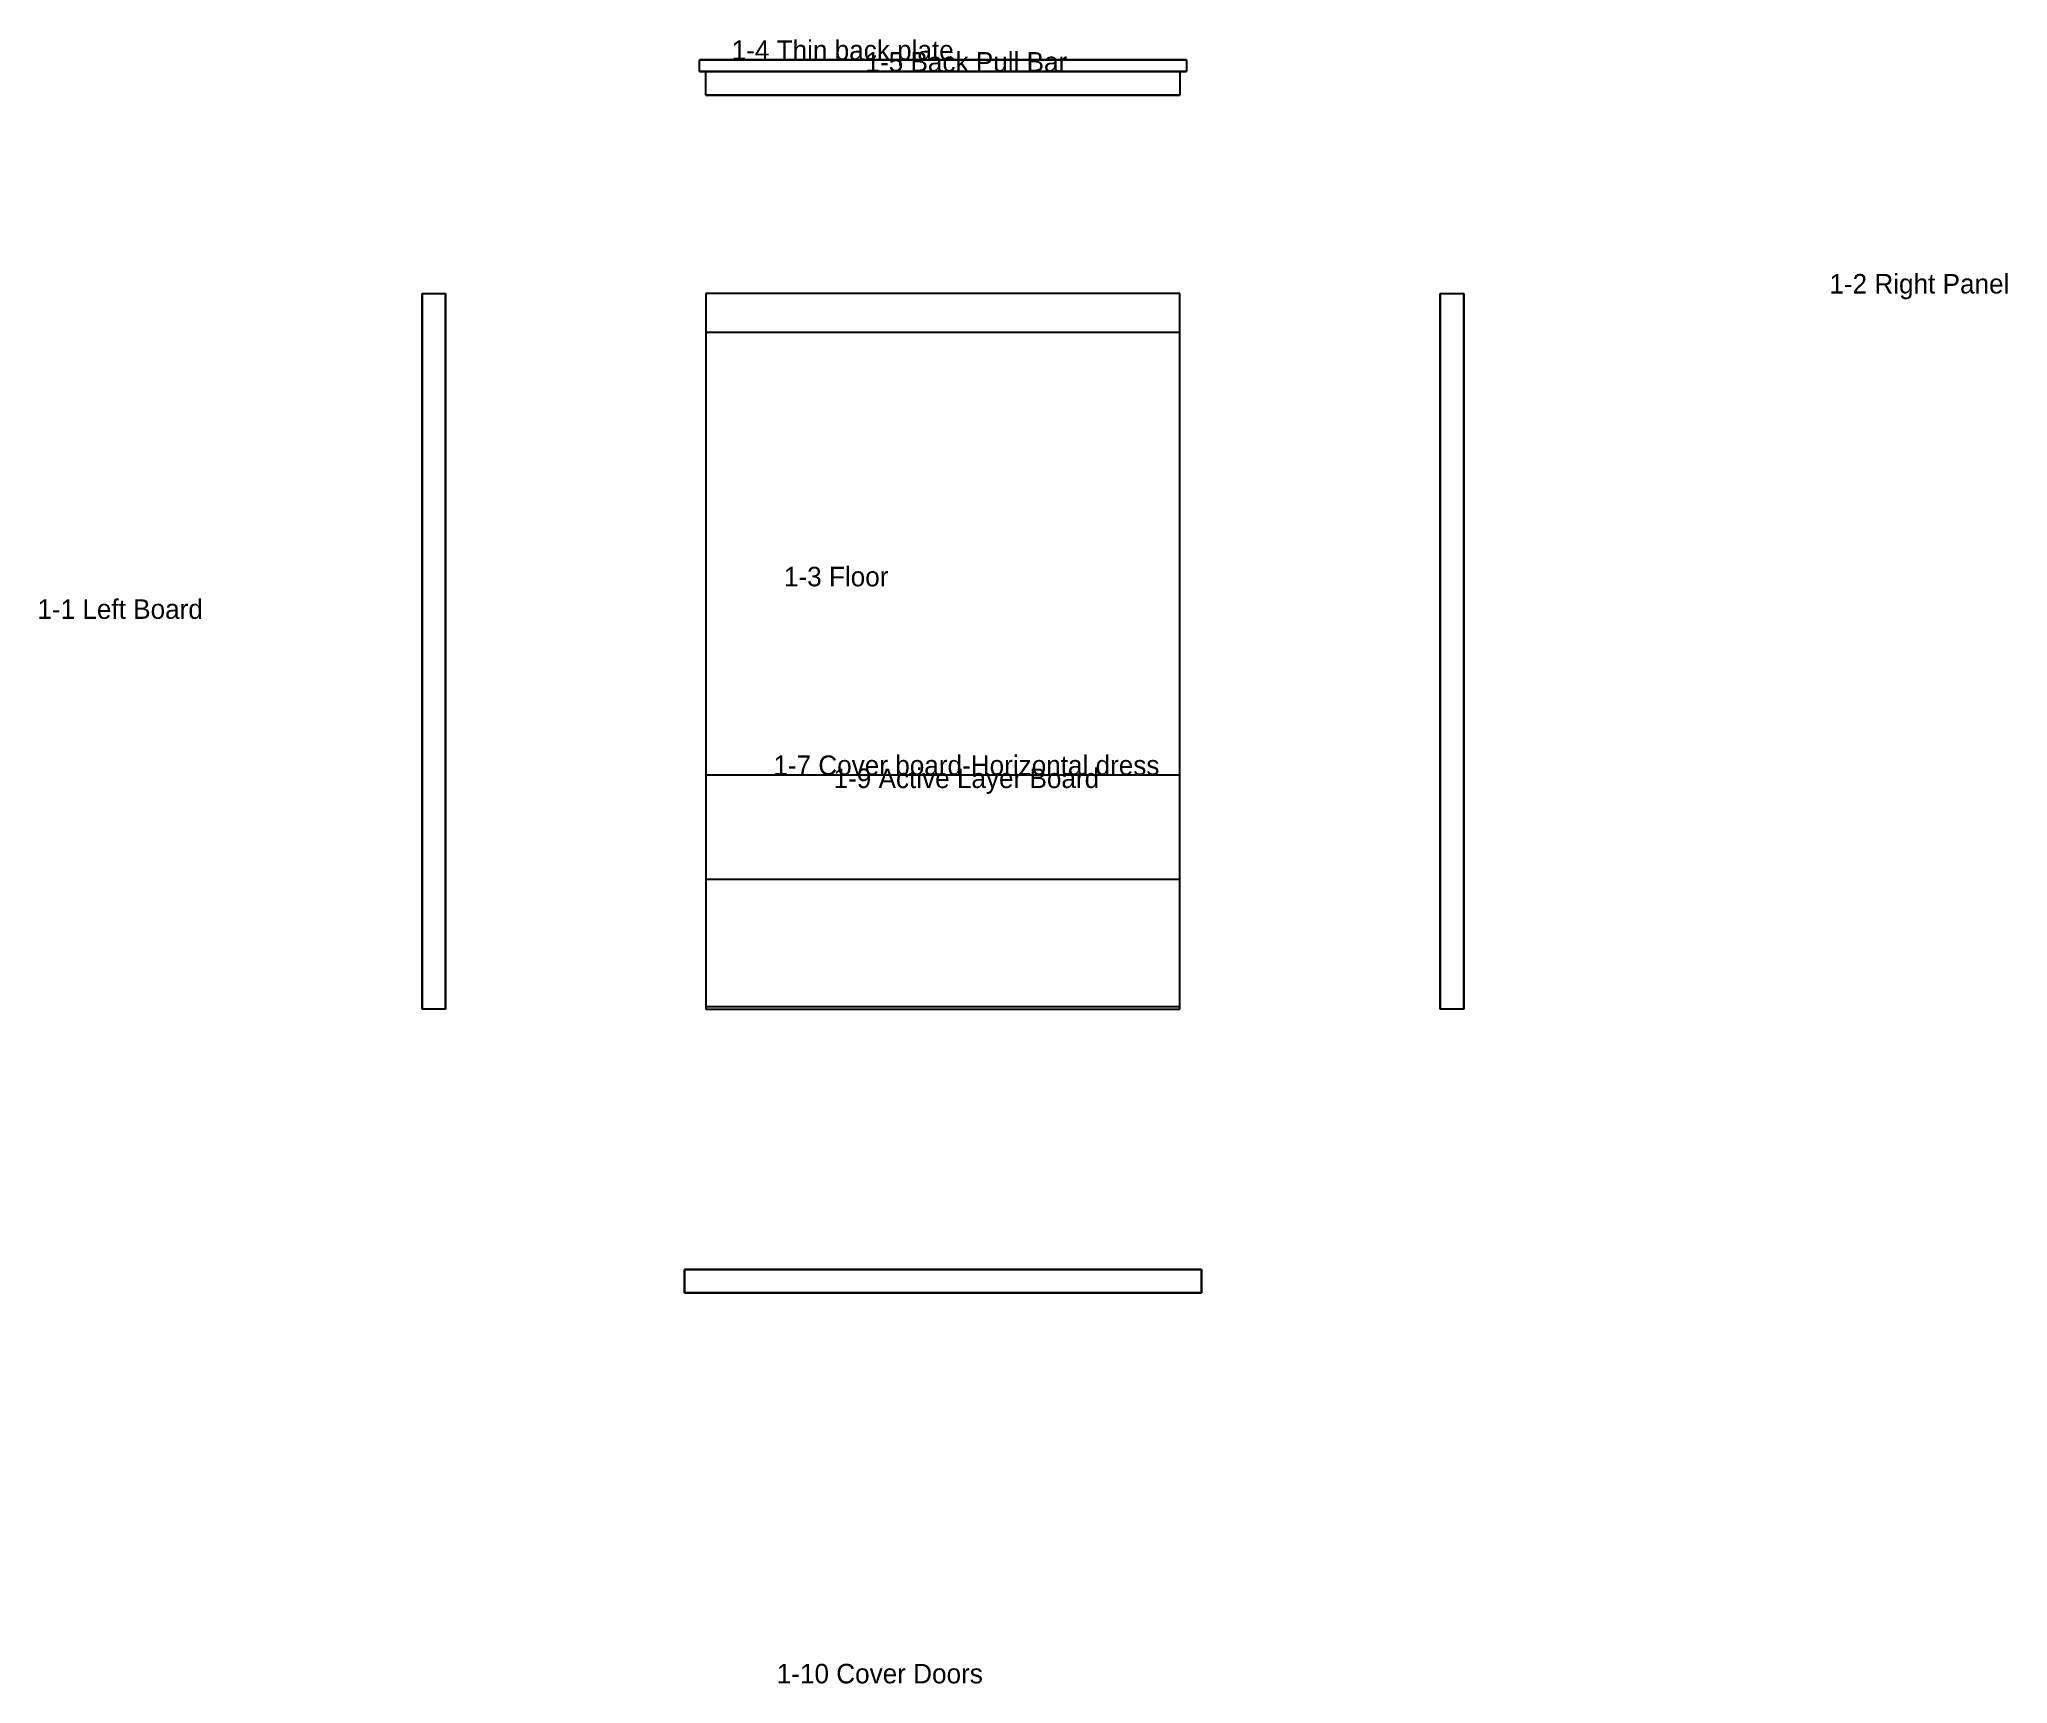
# Model space of a CAD drawing. Header units: metres. Extents: x 5604 to 7115, y 827 to 2091.
import ezdxf
from ezdxf.enums import TextEntityAlignment as Align

# ---------------------------------------------------------------- set-up
doc = ezdxf.new("R2010")
doc.units = ezdxf.units.M
doc.styles.add('LiberationSerif', font='LiberationSerif-Regular.ttf')

msp = doc.modelspace()

# ---------------------------------------------------------------- linework, layer by layer
for p, q in [((6110.62, 2074.72, 113), (6484.62, 2074.72, 113)), ((6484.62, 2074.72, 750), (6110.62, 2074.72, 750)), ((6110.62, 2074.72, 750), (6110.62, 2074.72, 113)), ((6110.62, 2065.72, 750), (6110.62, 2074.72, 750)), ((6110.62, 2065.72, 113), (6110.62, 2074.72, 113)), ((6484.62, 2074.72, 113), (6484.62, 2074.72, 750)), ((6484.62, 2074.72, 750), (6484.62, 2065.72, 750)), ((6484.62, 2074.72, 113), (6484.62, 2065.72, 113)), ((6110.62, 2065.72, 113), (6484.62, 2065.72, 113)), ((6484.62, 2065.72, 750), (6110.62, 2065.72, 750)), ((6110.62, 2065.72, 750), (6110.62, 2065.72, 113)), ((6115.62, 2065.72, 670), (6479.62, 2065.72, 670)), ((6479.62, 2065.72, 750), (6115.62, 2065.72, 750)), ((6115.62, 2065.72, 750), (6115.62, 2065.72, 670)), ((6115.62, 2047.72, 750), (6115.62, 2065.72, 750)), ((6115.62, 2047.72, 670), (6115.62, 2065.72, 670)), ((6479.62, 2065.72, 670), (6479.62, 2065.72, 750)), ((6479.62, 2065.72, 750), (6479.62, 2047.72, 750)), ((6479.62, 2065.72, 670), (6479.62, 2047.72, 670)), ((6484.62, 2065.72, 113), (6484.62, 2065.72, 750)), ((6115.62, 2047.72, 670), (6479.62, 2047.72, 670)), ((6479.62, 2047.72, 750), (6115.62, 2047.72, 750)), ((6115.62, 2047.72, 750), (6115.62, 2047.72, 670)), ((6479.62, 2047.72, 670), (6479.62, 2047.72, 750)), ((5897.62, 1895.22, 100), (5897.62, 1345.22, 100)), ((5897.62, 1345.22, 750), (5897.62, 1895.22, 750)), ((5897.62, 1895.22, 750), (5897.62, 1895.22, 100)), ((5897.62, 1895.22, 750), (5915.62, 1895.22, 750)), ((5897.62, 1895.22, 100), (5915.62, 1895.22, 100)), ((5915.62, 1895.22, 100), (5915.62, 1345.22, 100)), ((5915.62, 1345.22, 750), (5915.62, 1895.22, 750)), ((5915.62, 1895.22, 750), (5915.62, 1895.22, 100)), ((6115.62, 1895.22, 100), (6115.62, 1345.22, 100)), ((6479.62, 1895.22, 100), (6115.62, 1895.22, 100)), ((6115.62, 1895.22, 118), (6115.62, 1345.22, 118)), ((6479.62, 1895.22, 118), (6115.62, 1895.22, 118)), ((6115.62, 1895.22, 118), (6115.62, 1895.22, 100)), ((6479.62, 1345.22, 100), (6479.62, 1895.22, 100)), ((6479.62, 1345.22, 118), (6479.62, 1895.22, 118)), ((6479.62, 1895.22, 118), (6479.62, 1895.22, 100)), ((6679.62, 1895.22, 100), (6679.62, 1345.22, 100)), ((6679.62, 1345.22, 750), (6679.62, 1895.22, 750)), ((6679.62, 1895.22, 750), (6679.62, 1895.22, 100)), ((6679.62, 1895.22, 750), (6697.62, 1895.22, 750)), ((6679.62, 1895.22, 100), (6697.62, 1895.22, 100)), ((6697.62, 1895.22, 100), (6697.62, 1345.22, 100)), ((6697.62, 1345.22, 750), (6697.62, 1895.22, 750)), ((6697.62, 1895.22, 750), (6697.62, 1895.22, 100)), ((6115.62, 1865.22, 416), (6115.62, 1347.22, 416)), ((6479.62, 1865.22, 416), (6115.62, 1865.22, 416)), ((6115.62, 1865.22, 434), (6115.62, 1347.22, 434)), ((6479.62, 1865.22, 434), (6115.62, 1865.22, 434)), ((6115.62, 1865.22, 434), (6115.62, 1865.22, 416)), ((6479.62, 1347.22, 416), (6479.62, 1865.22, 416)), ((6479.62, 1347.22, 434), (6479.62, 1865.22, 434)), ((6479.62, 1865.22, 434), (6479.62, 1865.22, 416)), ((6115.62, 1525.22, 732), (6115.62, 1445.22, 732)), ((6479.62, 1525.22, 732), (6115.62, 1525.22, 732)), ((6115.62, 1525.22, 750), (6115.62, 1445.22, 750)), ((6479.62, 1525.22, 750), (6115.62, 1525.22, 750)), ((6115.62, 1525.22, 750), (6115.62, 1525.22, 732)), ((6479.62, 1445.22, 732), (6479.62, 1525.22, 732)), ((6479.62, 1445.22, 750), (6479.62, 1525.22, 750)), ((6479.62, 1525.22, 750), (6479.62, 1525.22, 732)), ((6115.62, 1445.22, 732), (6479.62, 1445.22, 732)), ((6115.62, 1445.22, 750), (6479.62, 1445.22, 750)), ((6115.62, 1445.22, 732), (6115.62, 1445.22, 750)), ((6479.62, 1445.22, 732), (6479.62, 1445.22, 750)), ((6115.62, 1347.22, 416), (6479.62, 1347.22, 416)), ((6115.62, 1347.22, 434), (6479.62, 1347.22, 434)), ((6115.62, 1347.22, 416), (6115.62, 1347.22, 434)), ((6479.62, 1347.22, 416), (6479.62, 1347.22, 434)), ((5897.62, 1345.22, 100), (5897.62, 1345.22, 750)), ((5915.62, 1345.22, 750), (5897.62, 1345.22, 750)), ((5915.62, 1345.22, 100), (5897.62, 1345.22, 100)), ((5915.62, 1345.22, 100), (5915.62, 1345.22, 750)), ((6115.62, 1345.22, 100), (6479.62, 1345.22, 100)), ((6115.62, 1345.22, 118), (6479.62, 1345.22, 118)), ((6115.62, 1345.22, 100), (6115.62, 1345.22, 118)), ((6479.62, 1345.22, 100), (6479.62, 1345.22, 118)), ((6679.62, 1345.22, 100), (6679.62, 1345.22, 750)), ((6697.62, 1345.22, 750), (6679.62, 1345.22, 750)), ((6697.62, 1345.22, 100), (6679.62, 1345.22, 100)), ((6697.62, 1345.22, 100), (6697.62, 1345.22, 750)), ((6099.12, 1145.22, 101.5), (6099.12, 1145.22, 743.5)), ((6099.12, 1145.22, 743.5), (6496.12, 1145.22, 743.5)), ((6496.12, 1145.22, 101.5), (6099.12, 1145.22, 101.5)), ((6099.12, 1127.22, 743.5), (6099.12, 1145.22, 743.5)), ((6099.12, 1145.22, 101.5), (6099.12, 1127.22, 101.5)), ((6496.12, 1145.22, 743.5), (6496.12, 1145.22, 101.5)), ((6496.12, 1127.22, 743.5), (6496.12, 1145.22, 743.5)), ((6496.12, 1145.22, 101.5), (6496.12, 1127.22, 101.5)), ((6099.12, 1127.22, 101.5), (6099.12, 1127.22, 743.5)), ((6099.12, 1127.22, 743.5), (6496.12, 1127.22, 743.5)), ((6496.12, 1127.22, 101.5), (6099.12, 1127.22, 101.5)), ((6496.12, 1127.22, 743.5), (6496.12, 1127.22, 101.5))]:
    msp.add_line(p, q)

# ---------------------------------------------------------------- texts
at = {"style": 'LiberationSerif'}
for s, p in [('1-4 Thin back plate', (6220.62, 2074.72, 431.5)), ('1-5 Back Pull Bar', (6315.62, 2065.72, 690)), ('1-2 Right Panel', (7047.62, 1895.22, 425)), ('1-3 Floor', (6215.62, 1670.22, 130)), ('1-1 Left Board', (5665.62, 1645.22, 425)), ('1-7 Cover board-Horizontal dress', (6315.62, 1525.22, 790)), ('1-9 Active Layer Board', (6315.62, 1515.22, 500)), ('1-10 Cover Doors', (6249.12, 827.22, 790))]:
    msp.add_text(s, height=15, dxfattribs=at).set_placement(p, align=Align.CENTER)

doc.saveas('drawing.dxf')
